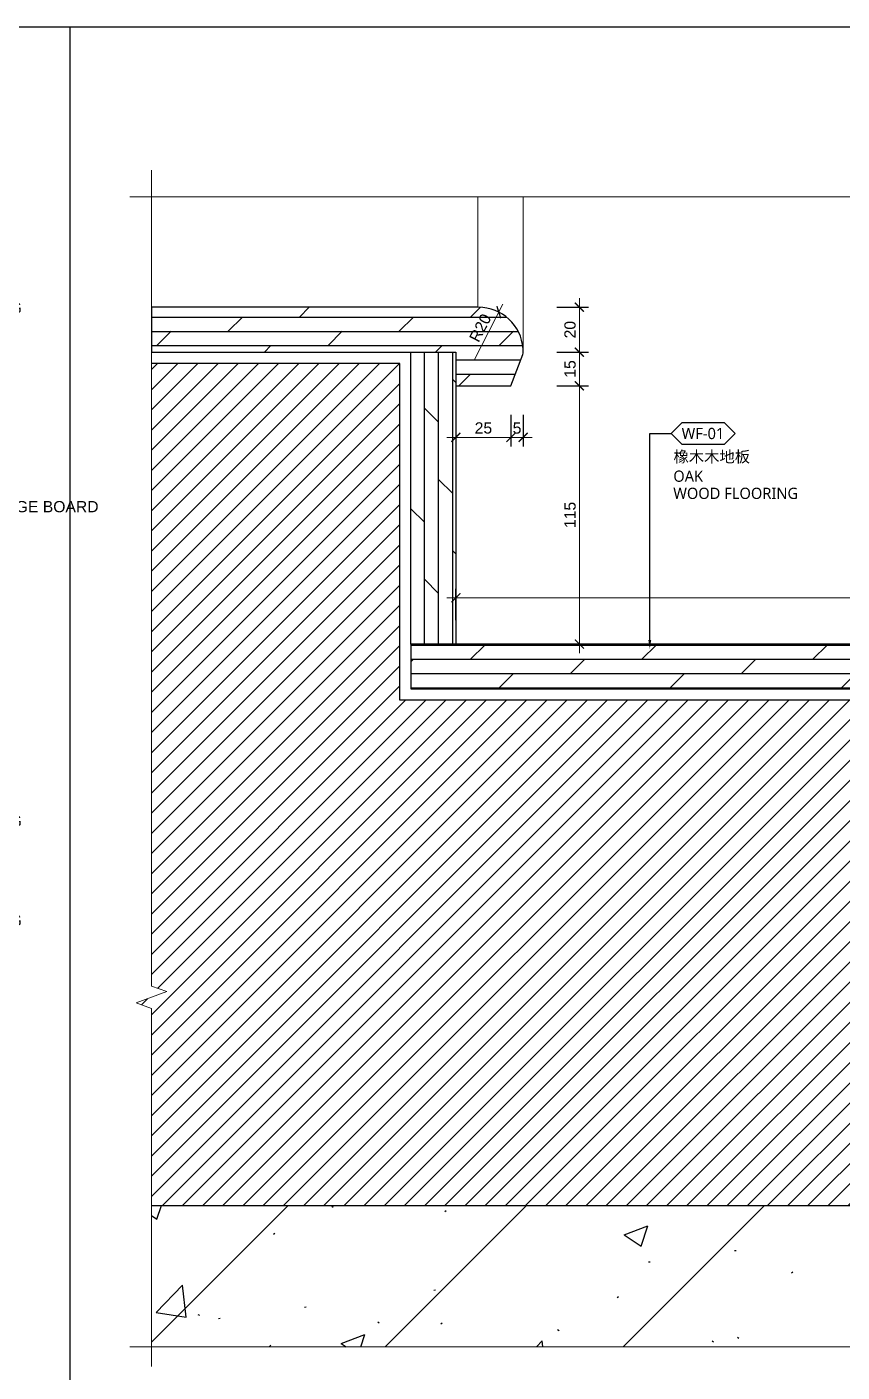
# Model space of a CAD drawing. Header units: millimetres. Extents: x 6321 to 48194, y 123 to 15211.
# Drawn here: x 45735 to 46098, y 8630 to 9229 of the extents above; entities that cross this region are included whole.
import ezdxf
from ezdxf import colors
from ezdxf.entities.mleader import LeaderData, LeaderLine
from ezdxf.enums import TextEntityAlignment as Align
from ezdxf.math import Vec2, Vec3

# ---------------------------------------------------------------- set-up
doc = ezdxf.new("R2010")
doc.units = ezdxf.units.MM
for name, color, linetype in [('0 @ 2', 7, 'Continuous'), ('I-DETL-LW01', 1, 'Continuous'), ('I-DETL-LW02', 2, 'Continuous'), ('IA10-16 Floor Detail$0$I-SECT-LW09', 9, 'Continuous'), ('WALL TYPE$0$G-ANNO-NOTE-CH', 7, 'Continuous'), ('WALL TYPE$0$I-SECT-LW03', 3, 'Continuous')]:
    doc.layers.add(name, color=color, linetype=linetype)
for name, color, linetype, lineweight in [('_ACM-A-ANNO-DIMS', 2, 'Continuous', 13), ('_ACM-A-DETL-PATT', 8, 'Continuous', 0), ('_ACM-A-DETL-THIN', 2, 'Continuous', 9)]:
    doc.layers.add(name, color=color, linetype=linetype, lineweight=lineweight)
doc.styles.add('Arial', font='ARIALUNI.ttf')
doc.styles.add('Arial_1', font='arial.ttf', dxfattribs={"height": 75})
doc.styles.add('WALL TYPE$0$Aecom Chinese', font='Microsoft YaHei.ttf')
doc.dimstyles.new('Aec-Arch-M-2', dxfattribs={"dimscale": 2, "dimtxt": 2.5, "dimasz": 2, "dimexe": 2, "dimexo": 2, "dimgap": 0.8, "dimtad": 1, "dimdec": 0, "dimrnd": 1, "dimzin": 3, "dimdsep": 46, "dimtxsty": 'Arial', "dimblk": 'WALL TYPE$0$_ArchTick', "dimcen": 2.5, "dimdle": 2, "dimclrd": 256, "dimclre": 256, "dimclrt": 256, "dimazin": 2, "dimtfac": 0.75, "dimtdec": 0, "dimtix": 1, "dimtmove": 2, "dimatfit": 2, "dimfxl": 5, "dimfxlon": 1, "dimtolj": 1, "dimtzin": 0, "dimlwd": -1, "dimarcsym": 0})
pattern_1 = [(0, (-98.7956, 0), (0, 6.35), []), (45, (-98.796, 0), (-12.6999913, 12.6999913), [8.980256, -17.960512])]

# ---------------------------------------------------------------- blocks, each defined once
blk = doc.blocks.new('WALL TYPE$0$_ArchTick')
at = {"color": 0, "linetype": 'ByBlock', "const_width": 0.15}
blk.add_lwpolyline([(-0.5, -0.5), (0.5, 0.5)], dxfattribs=at)
blk = doc.blocks.new('*D91')
at = {"layer": '_ACM-A-ANNO-DIMS', "ltscale": 2, "transparency": 16777216}
blk.add_line((46309.48, 8974.56), (45921.78, 8974.56), dxfattribs=at)
at = {"layer": '_ACM-A-ANNO-DIMS', "linetype": 'Continuous', "lineweight": -2, "ltscale": 2, "transparency": 16777216}
for p, q in [((45925.78, 8964.56), (45925.78, 8978.56)), ((46305.48, 8964.56), (46305.48, 8978.56))]:
    blk.add_line(p, q, dxfattribs=at)
at = {"layer": 'Defpoints', "color": 0, "linetype": 'Continuous', "ltscale": 2, "transparency": 16777216}
for p in [(45925.78, 8974.56), (45925.78, 8953.95), (46305.48, 8934.15)]:
    blk.add_point(p, dxfattribs=at)
at = {"layer": '_ACM-A-ANNO-DIMS', "linetype": 'Continuous', "ltscale": 2, "transparency": 16777216, "xscale": 4, "yscale": 4, "zscale": 4, "rotation": 180}
blk.add_blockref('WALL TYPE$0$_ArchTick', (45925.78, 8974.56), dxfattribs=at)
at = {"layer": '_ACM-A-ANNO-DIMS', "linetype": 'Continuous', "ltscale": 2, "transparency": 16777216, "xscale": 4, "yscale": 4, "zscale": 4}
blk.add_blockref('WALL TYPE$0$_ArchTick', (46305.48, 8974.56), dxfattribs=at)
at = {"layer": '_ACM-A-ANNO-DIMS', "linetype": 'Continuous', "ltscale": 2, "transparency": 16777216, "insert": (46115.63, 8978.71), "char_height": 5, "attachment_point": 5, "style": 'Arial'}
blk.add_mtext('\\A1;380', dxfattribs=at)
blk = doc.blocks.new('*D109')
at = {"layer": '_ACM-A-ANNO-DIMS', "ltscale": 2, "transparency": 16777216}
blk.add_line((45980.77, 8949.95), (45980.77, 9072.95), dxfattribs=at)
at = {"layer": '_ACM-A-ANNO-DIMS', "linetype": 'Continuous', "lineweight": -2, "ltscale": 2, "transparency": 16777216}
for p, q in [((45970.77, 9068.95), (45984.77, 9068.95)), ((45970.77, 8953.95), (45984.77, 8953.95))]:
    blk.add_line(p, q, dxfattribs=at)
at = {"layer": 'Defpoints', "color": 0, "linetype": 'Continuous', "ltscale": 2, "transparency": 16777216}
for p in [(45925.78, 9068.95), (45980.77, 9068.95), (45925.78, 8953.95)]:
    blk.add_point(p, dxfattribs=at)
at = {"layer": '_ACM-A-ANNO-DIMS', "linetype": 'Continuous', "ltscale": 2, "transparency": 16777216, "xscale": 4, "yscale": 4, "zscale": 4}
for p, rotation in [((45980.77, 9068.95), 90), ((45980.77, 8953.95), 270)]:
    blk.add_blockref('WALL TYPE$0$_ArchTick', p, dxfattribs=dict(at, rotation=rotation))
at = {"layer": '_ACM-A-ANNO-DIMS', "linetype": 'Continuous', "ltscale": 2, "transparency": 16777216, "insert": (45976.62, 9011.45), "char_height": 5, "attachment_point": 5, "rotation": 90, "style": 'Arial'}
blk.add_mtext('\\A1;115', dxfattribs=at)
blk = doc.blocks.new('*D110')
at = {"layer": '_ACM-A-ANNO-DIMS', "ltscale": 2, "transparency": 16777216}
blk.add_line((45980.77, 9064.95), (45980.77, 9087.95), dxfattribs=at)
at = {"layer": '_ACM-A-ANNO-DIMS', "linetype": 'Continuous', "lineweight": -2, "ltscale": 2, "transparency": 16777216}
for p, q in [((45970.77, 9083.95), (45984.77, 9083.95)), ((45970.77, 9068.95), (45984.77, 9068.95))]:
    blk.add_line(p, q, dxfattribs=at)
at = {"layer": 'Defpoints', "color": 0, "linetype": 'Continuous', "ltscale": 2, "transparency": 16777216}
for p in [(45925.78, 9083.95), (45980.77, 9083.95), (45925.78, 9068.95)]:
    blk.add_point(p, dxfattribs=at)
at = {"layer": '_ACM-A-ANNO-DIMS', "linetype": 'Continuous', "ltscale": 2, "transparency": 16777216, "xscale": 4, "yscale": 4, "zscale": 4}
for p, rotation in [((45980.77, 9083.95), 90), ((45980.77, 9068.95), 270)]:
    blk.add_blockref('WALL TYPE$0$_ArchTick', p, dxfattribs=dict(at, rotation=rotation))
at = {"layer": '_ACM-A-ANNO-DIMS', "linetype": 'Continuous', "ltscale": 2, "transparency": 16777216, "insert": (45976.62, 9076.45), "char_height": 5, "attachment_point": 5, "rotation": 90, "style": 'Arial'}
blk.add_mtext('\\A1;15', dxfattribs=at)
blk = doc.blocks.new('*D111')
at = {"layer": '_ACM-A-ANNO-DIMS', "ltscale": 2, "transparency": 16777216}
blk.add_line((45980.77, 9079.95), (45980.77, 9107.95), dxfattribs=at)
at = {"layer": '_ACM-A-ANNO-DIMS', "linetype": 'Continuous', "lineweight": -2, "ltscale": 2, "transparency": 16777216}
for p, q in [((45970.77, 9103.95), (45984.77, 9103.95)), ((45970.77, 9083.95), (45984.77, 9083.95))]:
    blk.add_line(p, q, dxfattribs=at)
at = {"layer": 'Defpoints', "color": 0, "linetype": 'Continuous', "ltscale": 2, "transparency": 16777216}
for p in [(45925.78, 9103.95), (45980.77, 9103.95), (45925.78, 9083.95)]:
    blk.add_point(p, dxfattribs=at)
at = {"layer": '_ACM-A-ANNO-DIMS', "linetype": 'Continuous', "ltscale": 2, "transparency": 16777216, "xscale": 4, "yscale": 4, "zscale": 4}
for p, rotation in [((45980.77, 9103.95), 90), ((45980.77, 9083.95), 270)]:
    blk.add_blockref('WALL TYPE$0$_ArchTick', p, dxfattribs=dict(at, rotation=rotation))
at = {"layer": '_ACM-A-ANNO-DIMS', "linetype": 'Continuous', "ltscale": 2, "transparency": 16777216, "insert": (45976.62, 9093.95), "char_height": 5, "attachment_point": 5, "rotation": 90, "style": 'Arial'}
blk.add_mtext('\\A1;20', dxfattribs=at)
blk = doc.blocks.new('WHA12202707')
at = {"transparency": 16777216}
for p, q in [((2.38, 2.38), (0, 0)), ((2.38, -2.38), (0, 0)), ((11.91, 2.38), (2.38, 2.38)), ((11.91, 2.38), (14.29, 0)), ((11.91, -2.38), (14.29, 0)), ((2.38, -2.38), (11.91, -2.38))]:
    blk.add_line(p, q, dxfattribs=at)
at = {"transparency": 16777216, "style": 'WALL TYPE$0$Aecom Chinese'}
blk.add_attdef('英文2', (0.49, -14.58), '', height=2.5, dxfattribs=at)
at = {"layer": 'WALL TYPE$0$G-ANNO-NOTE-CH', "transparency": 16777216, "style": 'WALL TYPE$0$Aecom Chinese'}
blk.add_attdef('编号', text='', height=2.5, dxfattribs=at).set_placement((7.1, 0), align=Align.MIDDLE)
for tag, p in [('中文', (0.54, -5.18)), ('英文', (0.49, -9.51))]:
    blk.add_attdef(tag, text='', height=2.5, dxfattribs=at).set_placement(p, align=Align.MIDDLE_LEFT)
blk = doc.blocks.new('*D117')
at = {"layer": '_ACM-A-ANNO-DIMS', "lineweight": -2, "transparency": 16777216}
for p, q in [((45950.31, 9056), (45950.31, 9042)), ((45955.74, 9056), (45955.74, 9042))]:
    blk.add_line(p, q, dxfattribs=at)
at = {"layer": '_ACM-A-ANNO-DIMS', "transparency": 16777216}
for p, q in [((45950.31, 9046), (45946.31, 9046)), ((45955.74, 9046), (45950.31, 9046)), ((45955.74, 9046), (45959.74, 9046))]:
    blk.add_line(p, q, dxfattribs=at)
at = {"layer": 'Defpoints', "color": 0, "transparency": 16777216}
for p in [(45955.74, 9084.15), (45950.31, 9068.95), (45950.31, 9046)]:
    blk.add_point(p, dxfattribs=at)
at = {"layer": '_ACM-A-ANNO-DIMS', "transparency": 16777216, "xscale": 4, "yscale": 4, "zscale": 4}
blk.add_blockref('WALL TYPE$0$_ArchTick', (45950.31, 9046), dxfattribs=at)
at = {"layer": '_ACM-A-ANNO-DIMS', "transparency": 16777216, "xscale": 4, "yscale": 4, "zscale": 4, "rotation": 180}
blk.add_blockref('WALL TYPE$0$_ArchTick', (45955.74, 9046), dxfattribs=at)
at = {"layer": '_ACM-A-ANNO-DIMS', "transparency": 16777216, "insert": (45953.02, 9050.14), "char_height": 5, "attachment_point": 5, "style": 'Arial'}
blk.add_mtext('\\A1;5', dxfattribs=at)
blk = doc.blocks.new('*D118')
at = {"layer": '_ACM-A-ANNO-DIMS', "lineweight": -2, "transparency": 16777216}
for p, q in [((45925.78, 9056), (45925.78, 9042)), ((45950.31, 9056), (45950.31, 9042))]:
    blk.add_line(p, q, dxfattribs=at)
at = {"layer": '_ACM-A-ANNO-DIMS', "transparency": 16777216}
blk.add_line((45954.31, 9046), (45921.78, 9046), dxfattribs=at)
at = {"layer": 'Defpoints', "color": 0, "transparency": 16777216}
for p in [(45925.78, 9068.95), (45950.31, 9068.95), (45925.78, 9046)]:
    blk.add_point(p, dxfattribs=at)
at = {"layer": '_ACM-A-ANNO-DIMS', "transparency": 16777216, "xscale": 4, "yscale": 4, "zscale": 4, "rotation": 180}
blk.add_blockref('WALL TYPE$0$_ArchTick', (45925.78, 9046), dxfattribs=at)
at = {"layer": '_ACM-A-ANNO-DIMS', "transparency": 16777216, "xscale": 4, "yscale": 4, "zscale": 4}
blk.add_blockref('WALL TYPE$0$_ArchTick', (45950.31, 9046), dxfattribs=at)
at = {"layer": '_ACM-A-ANNO-DIMS', "transparency": 16777216, "insert": (45938.04, 9050.16), "char_height": 5, "attachment_point": 5, "style": 'Arial'}
blk.add_mtext('\\A1;25', dxfattribs=at)
blk = doc.blocks.new('*D119')
at = {"layer": '_ACM-A-ANNO-DIMS', "transparency": 16777216}
blk.add_line((45933.95, 9080.4), (45946.73, 9105.31), dxfattribs=at)
at = {"layer": 'Defpoints', "color": 0, "transparency": 16777216}
for p in [(45944.9, 9101.75), (45935.78, 9083.95)]:
    blk.add_point(p, dxfattribs=at)
at = {"layer": '_ACM-A-ANNO-DIMS', "transparency": 16777216, "xscale": 4, "yscale": 4, "zscale": 4, "rotation": 62.85222903332358}
blk.add_blockref('WALL TYPE$0$_ArchTick', (45944.9, 9101.75), dxfattribs=at)
at = {"layer": '_ACM-A-ANNO-DIMS', "transparency": 16777216, "insert": (45936.64, 9094.75), "char_height": 5, "attachment_point": 5, "rotation": 62.85223, "style": 'Arial'}
blk.add_mtext('\\A1;R20', dxfattribs=at)

msp = doc.modelspace()

# ---------------------------------------------------------------- hatches: boundary and pattern name
h = msp.add_hatch()
h.set_pattern_fill('0-钢筋混凝土001-DOM', color=251, scale=15, pattern_type=2)
h.set_pattern_definition([(45, (1719.91, 3711.13), (-53.03301, 53.03301), []), (50, (1719.91, 3711.13), (107.58903, -9.41282), [11.25, -123.75]), (355, (1719.91, 3711.13), (-20.8127, 112.82882), [9, -99]), (100.4514, (1728.87, 3710.35), (86.7764, 103.41593), [9.56103, -105.17132]), (46.1842, (1719.9, 3741.13), (160.08616, -24.82785), [16.875, -185.625]), (96.6356, (1733.25, 3739.06), (140.1994, 146.1177), [14.34154, -157.75695]), (351.1842, (1719.9, 3741.13), (140.1993, 146.1178), [13.5, -148.5]), (21, (1734.91, 3733.63), (89.53606, -60.39283), [11.25, -123.75]), (326, (1734.91, 3733.63), (36.4973, 108.7725), [9, -99]), (71.4514, (1742.37, 3728.6), (126.0334, 48.37957), [9.56103, -105.17132]), (37.5, (1719.907, 3711.133), (1.823978, 49.934078), [0.75, -97.8, 0.75, -100.5, 0.75, -99.375]), (7.5, (1719.907, 3711.133), (39.46043, 59.161757), [0.75, -57.3, 0.75, -95.55, 0.75, -37.875]), (327.5, (1686.457, 3711.133), (80.073365, -3.38323), [0.75, -37.5, 0.75, -117, 0.75, -155.25]), (317.5, (1671.46, 3711.13), (87.47793, 15.01575), [0.75, -48.75, 0.75, -77.7, 0.75, -110.25])])
h.paths.add_polyline_path([(46120.84, 8641.02), (46123.34, 8634.15), (46128.34, 8647.89), (46130.84, 8641.02), (46449.57, 8641.02), (46449.57, 8703.95), (45790.23, 8703.95), (45790.23, 8641.02)])
at = {"layer": '_ACM-A-DETL-PATT'}
h = msp.add_hatch(dxfattribs=at)
h.set_pattern_fill('ANSI31', color=251, scale=2)
h.set_pattern_definition([(45, (45660.45, 8703.9546), (-4.49013, 4.49013), [])])
h.paths.add_polyline_path([(46250.53, 8703.95), (46250.53, 8928.95), (45900.78, 8928.95), (45900.78, 9078.95), (45790.23, 9078.95), (45790.23, 8801.69), (45797.09, 8799.19), (45783.36, 8794.19), (45790.23, 8791.69), (45790.23, 8703.95)])
at = {"layer": 'IA10-16 Floor Detail$0$I-SECT-LW09'}
h = msp.add_hatch(dxfattribs=at)
h.set_pattern_fill('DOLMIT', color=251)
h.set_pattern_definition(pattern_1)
edge = h.paths.add_edge_path()
edge.add_line((45925.78, 9083.95), (45925.78, 9068.95))
edge.add_line((45925.78, 9068.95), (45950.31, 9068.95))
edge.add_line((45950.31, 9068.95), (45955.59, 9082.89))
edge.add_arc((45945.75, 9084.69), 10, 349.65837, 364.21245)
edge.add_arc((45935.78, 9083.95), 20, 4.21245, 90)
edge.add_line((45935.78, 9103.95), (45790.23, 9103.95))
edge.add_line((45790.23, 9103.95), (45790.23, 9083.95))
edge.add_line((45790.23, 9083.95), (45925.78, 9083.95))
h = msp.add_hatch(dxfattribs=at)
h.set_pattern_fill('DOLMIT', color=251, angle=90)
h.set_pattern_definition([(90, (-398.7956, 150), (-6.35, 4e-16), []), (135, (-398.796, 150), (-12.6999913, -12.6999913), [8.980256, -17.960512])])
h.paths.add_polyline_path([(45905.78, 9083.95), (45925.78, 9083.95), (45925.78, 8953.95), (45905.78, 8953.95)])
h = msp.add_hatch(dxfattribs=at)
h.set_pattern_fill('DOLMIT', color=251)
h.set_pattern_definition(pattern_1)
edge = h.paths.add_edge_path()
edge.add_line((46275.53, 8933.95), (46275.53, 8918.95))
edge.add_line((46275.53, 8918.95), (46300.06, 8918.95))
edge.add_line((46300.06, 8918.95), (46305.34, 8932.89))
edge.add_arc((46295.5, 8934.69), 10, 349.65837, 364.21245)
edge.add_arc((46285.53, 8933.95), 20, 4.21245, 90)
edge.add_line((46285.53, 8953.95), (45905.78, 8953.95))
edge.add_line((45905.78, 8953.95), (45905.78, 8933.95))
edge.add_line((45905.78, 8933.95), (46275.53, 8933.95))

# ---------------------------------------------------------------- linework, layer by layer
at = {"layer": '_ACM-A-ANNO-DIMS', "linetype": 'Continuous', "ltscale": 2, "elevation": 3.65}
for points in [[(45790.23, 9164.96), (45790.23, 8801.69), (45797.09, 8799.19), (45783.36, 8794.19), (45790.23, 8791.69), (45790.23, 8632.28)], [(45780.63, 9153.12), (46120.84, 9153.12), (46123.34, 9146.26), (46128.34, 9159.99), (46130.84, 9153.12), (46460.19, 9153.12)]]:
    msp.add_lwpolyline(points, dxfattribs=at)
at = {"layer": '_ACM-A-ANNO-DIMS', "linetype": 'Continuous', "ltscale": 2}
msp.add_lwpolyline([(45780.63, 8641.02), (46120.84, 8641.02), (46123.34, 8634.15), (46128.34, 8647.89), (46130.84, 8641.02), (46460.19, 8641.02)], dxfattribs=at)
at = {"layer": '_ACM-A-DETL-THIN', "color": 8}
for points in [[(45935.61, 9153.12), (45935.61, 9103.95)], [(45955.72, 9153.12), (45955.72, 9085.42)]]:
    msp.add_lwpolyline(points, dxfattribs=at)
at = {"layer": 'Defpoints', "color": 251}
msp.add_line((45753.96, 9228.77), (45753.96, 8084.77), dxfattribs=at)
at = {"layer": 'Defpoints', "color": 1}
msp.add_lwpolyline([(46488.56, 8084.77), (45019.36, 8084.77), (45019.36, 9228.77), (46488.56, 9228.77)], close=True, dxfattribs=at)
at = {"layer": 'I-DETL-LW01'}
msp.add_lwpolyline([(46250.53, 8703.95), (46250.53, 8928.95), (45900.78, 8928.95), (45900.78, 9078.95), (45790.23, 9078.95)], dxfattribs=at)
at = {"layer": 'I-DETL-LW02'}
for points in [[(45925.78, 9083.95), (45925.78, 9068.95), (45950.31, 9068.95), (45955.59, 9082.89, 0.06359), (45955.72, 9085.42, 0.39284), (45935.78, 9103.95), (45790.23, 9103.95), (45790.23, 9083.95)], [(46275.53, 8933.95), (46275.53, 8918.95), (46300.06, 8918.95), (46305.34, 8932.89, 0.06359), (46305.47, 8935.42, 0.39284), (46285.53, 8953.95), (45905.78, 8953.95), (45905.78, 8933.95)]]:
    msp.add_lwpolyline(points, format="xyb", close=True, dxfattribs=at)
msp.add_lwpolyline([(45905.78, 9083.95), (45925.78, 9083.95), (45925.78, 8953.95), (45905.78, 8953.95)], close=True, dxfattribs=at)
at = {"layer": 'WALL TYPE$0$I-SECT-LW03'}
msp.add_lwpolyline([(45790.23, 8703.95), (46449.57, 8703.95)], dxfattribs=at)

# ---------------------------------------------------------------- dimensions: what is measured, and where the dimension line sits
at = {"layer": '_ACM-A-ANNO-DIMS', "linetype": 'Continuous', "ltscale": 2}
for base, p1, p2, picture, middle in [((45980.77, 9103.95), (45925.78, 9083.95), (45925.78, 9103.95), '*D111', (45976.62, 9093.95)), ((45980.77, 9083.95), (45925.78, 9068.95), (45925.78, 9083.95), '*D110', (45976.62, 9076.45)), ((45980.77, 9068.95), (45925.78, 8953.95), (45925.78, 9068.95), '*D109', (45976.62, 9011.45))]:
    dim = msp.add_linear_dim(base=base, p1=p1, p2=p2, angle=90, dimstyle='Aec-Arch-M-2', override={"dimrnd": 5}, dxfattribs=at)
    dim.commit()
    dim.dimension.update_dxf_attribs({"geometry": picture, "text_midpoint": middle})
at = {"layer": '_ACM-A-ANNO-DIMS'}
dim = msp.add_radius_dim(center=(45935.78, 9083.95), mpoint=(45944.9, 9101.75), dimstyle='Aec-Arch-M-2', override={"dimzin": 8}, dxfattribs=at)
dim.commit()
dim.dimension.update_dxf_attribs({"geometry": '*D119', "text_midpoint": (45936.64, 9094.75)})
for base, p1, p2, picture, middle in [((45950.31, 9046), (45955.74, 9084.15), (45950.31, 9068.95), '*D117', (45953.02, 9050.14)), ((45925.78, 9046), (45950.31, 9068.95), (45925.78, 9068.95), '*D118', (45938.04, 9050.16))]:
    dim = msp.add_linear_dim(base=base, p1=p1, p2=p2, dimstyle='Aec-Arch-M-2', override={"dimzin": 8}, dxfattribs=at)
    dim.commit()
    dim.dimension.update_dxf_attribs({"geometry": picture, "text_midpoint": middle})
at = {"layer": '_ACM-A-ANNO-DIMS', "linetype": 'Continuous', "ltscale": 2}
dim = msp.add_linear_dim(base=(45925.78, 8974.56), p1=(46305.48, 8934.15), p2=(45925.78, 8953.95), dimstyle='Aec-Arch-M-2', override={"dimrnd": 5}, dxfattribs=at)
dim.commit()
dim.dimension.update_dxf_attribs({"geometry": '*D91', "text_midpoint": (46115.63, 8978.71)})

# ---------------------------------------------------------------- leaders
at = {"layer": '0 @ 2'}
ml = msp.add_multileader_mtext('Standard', dxfattribs=at)
ml.set_content('{\\fSimHei|b0|i0|c134|p49;水泥砂浆粘结层\\P}CEMENT MORTAR BONDING LAYER', color=256, style='Arial_1')
ml.set_leader_properties(color=2)
ml.build(insert=Vec2(0, 0))
ml.multileader.update_dxf_attribs({"text_left_attachment_type": 2, "dogleg_length": 4.74, "scale": 2})
ctx = ml.context
ctx.base_point, ctx.scale, ctx.char_height, ctx.landing_gap_size, ctx.plane_origin = Vec3(45609.51, 9133.06), 2, 5, 0.006, Vec3(45391.21, 10761.39)
ctx.right_attachment = 6
notes = []
notes.append((ctx, [(0, (1, 1, 0), (45600.03, 9133.06), (1, 0), 9.48, [(1, [(45562.47, 9106.12)], 0, [])])]))
ctx.mtext.insert, ctx.mtext.width = Vec3(45609.51, 9135.6), 147.3073
ml = msp.add_multileader_mtext('Standard', dxfattribs=at)
ml.set_content('{\\fSimHei|b0|i0|c134|p49;30mm厚水泥砂浆找平\\P}30MM CEMENT MORTAR LEVELLING', color=256, style='Arial_1')
ml.set_leader_properties(color=2)
ml.build(insert=Vec2(0, 0))
ml.multileader.update_dxf_attribs({"text_left_attachment_type": 2, "dogleg_length": 4.74, "scale": 2})
ctx = ml.context
ctx.base_point, ctx.scale, ctx.char_height, ctx.landing_gap_size, ctx.plane_origin = Vec3(45609.51, 9112), 2, 5, 0.006, Vec3(45391.21, 10740.33)
ctx.right_attachment = 6
notes.append((ctx, [(0, (1, 1, 0), (45600.03, 9112), (1, 0), 9.48, [(1, [(45562.47, 9088.87)], 0, [])])]))
ctx.mtext.insert, ctx.mtext.width = Vec3(45609.51, 9114.54), 147.3073
ml = msp.add_multileader_mtext('Standard', dxfattribs=at)
ml.set_content('{\\fSimHei|b0|i0|c134|p49;JS防水层一道\\P}JS WATERPROOF LAYER', color=256, style='Arial_1')
ml.set_leader_properties(color=2)
ml.build(insert=Vec2(0, 0))
ml.multileader.update_dxf_attribs({"text_left_attachment_type": 2, "dogleg_length": 4.74, "scale": 2})
ctx = ml.context
ctx.base_point, ctx.scale, ctx.char_height, ctx.landing_gap_size, ctx.plane_origin = Vec3(45609.51, 9092.02), 2, 5, 0.006, Vec3(45391.21, 10720.36)
ctx.right_attachment = 6
notes.append((ctx, [(0, (1, 1, 0), (45600.03, 9092.02), (1, 0), 9.48, [(1, [(45562.47, 9068.9)], 0, [])])]))
ctx.mtext.insert, ctx.mtext.width = Vec3(45609.51, 9094.57), 147.3073
ml = msp.add_multileader_block('Standard', dxfattribs=at)
ml.set_content('WHA12202707', color=256, scale=2)
ml.set_attribute('编号', 'WF-01', width=0)
ml.set_attribute('中文', '橡木木地板', width=0)
ml.set_attribute('英文', 'OAK ', width=0)
ml.set_attribute('英文2', 'WOOD FLOORING', width=0)
ml.set_leader_properties(color=2)
ml.build(insert=Vec2(0, 0))
ml.multileader.update_dxf_attribs({"text_right_attachment_type": 6, "dogleg_length": 0.36, "scale": 2})
ctx = ml.context
ctx.base_point, ctx.scale, ctx.char_height, ctx.landing_gap_size, ctx.plane_origin = Vec3(46021.6, 9047.73), 2, 150, 0.18, Vec3(46012.12, 8707.56)
ctx.right_attachment = 6
notes.append((ctx, [(0, (1, 1, 0), (46012.12, 9047.73), (1, 0), 9.48, [(5, [(46012.12, 8951.83)], 0, [])])]))
ctx.block.insert = Vec3(46021.6, 9047.73)
ml = msp.add_multileader_mtext('Standard', dxfattribs=at)
ml.set_content('{\\fSimHei|b0|i0|c134|p49;挤塑板排水板\\P}EXTRUDED POLYSTYRENE DRAINAGE BOARD', color=256, style='Arial_1')
ml.set_leader_properties(color=2)
ml.build(insert=Vec2(0, 0))
ml.multileader.update_dxf_attribs({"text_left_attachment_type": 2, "dogleg_length": 4.74, "scale": 2})
ctx = ml.context
ctx.base_point, ctx.scale, ctx.char_height, ctx.landing_gap_size, ctx.plane_origin = Vec3(45609.51, 9023.44), 2, 5, 0.006, Vec3(45391.21, 10648.88)
ctx.right_attachment = 6
notes.append((ctx, [(0, (1, 1, 0), (45600.03, 9023.44), (1, 0), 9.48, [(1, [(45562.47, 9047.33)], 0, [])])]))
ctx.mtext.insert, ctx.mtext.width = Vec3(45609.51, 9025.98), 147.3073
ml = msp.add_multileader_mtext('Standard', dxfattribs=at)
ml.set_content('{\\fMicrosoft YaHei|b0|i0|c134|p34;轻质混凝土垫层\\P(密度由结构专业复核确认）\\PLIGHTWEIGHT CONCRETE BASE\\PSTRUCTURE CONFIRMATION DENSITY}', color=256, style='Arial_1')
ml.set_leader_properties(color=2)
ml.build(insert=Vec2(0, 0))
ml.multileader.update_dxf_attribs({"text_left_attachment_type": 2, "dogleg_length": 4.74, "scale": 2})
ctx = ml.context
ctx.base_point, ctx.scale, ctx.char_height, ctx.landing_gap_size, ctx.plane_origin = Vec3(45609.51, 8941.47), 2, 5, 0.006, Vec3(45391.21, 10566.91)
ctx.right_attachment = 6
notes.append((ctx, [(0, (1, 1, 0), (45600.03, 8941.47), (1, 0), 9.48, [(1, [(45562.47, 8930.34)], 0, [])])]))
ctx.mtext.insert, ctx.mtext.width = Vec3(45609.51, 8944.01), 147.3073
ml = msp.add_multileader_mtext('Standard', dxfattribs=at)
ml.set_content('{\\fSimHei|b0|i0|c134|p49;10mm厚水泥砂浆找平\\P}10MM CEMENT MORTAR LEVELLING', color=256, style='Arial_1')
ml.set_leader_properties(color=2)
ml.build(insert=Vec2(0, 0))
ml.multileader.update_dxf_attribs({"text_left_attachment_type": 2, "dogleg_length": 4.74, "scale": 2})
ctx = ml.context
ctx.base_point, ctx.scale, ctx.char_height, ctx.landing_gap_size, ctx.plane_origin = Vec3(45609.51, 8883.5), 2, 5, 0.006, Vec3(45391.21, 10508.94)
ctx.right_attachment = 6
notes.append((ctx, [(0, (1, 1, 0), (45600.03, 8883.5), (1, 0), 9.48, [(1, [(45562.47, 8843.9)], 0, [])])]))
ctx.mtext.insert, ctx.mtext.width = Vec3(45609.51, 8886.05), 147.3073
ml = msp.add_multileader_mtext('Standard', dxfattribs=at)
ml.set_content('{\\fSimHei|b0|i0|c134|p49;JS防水层一道\\P}JS WATERPROOF LAYER', color=256, style='Arial_1')
ml.set_leader_properties(color=2)
ml.build(insert=Vec2(0, 0))
ml.multileader.update_dxf_attribs({"text_left_attachment_type": 2, "dogleg_length": 4.74, "scale": 2})
ctx = ml.context
ctx.base_point, ctx.scale, ctx.char_height, ctx.landing_gap_size, ctx.plane_origin = Vec3(45609.51, 8861.2), 2, 5, 0.006, Vec3(45391.21, 10486.63)
ctx.right_attachment = 6
notes.append((ctx, [(0, (1, 1, 0), (45600.03, 8861.2), (1, 0), 9.48, [(1, [(45562.47, 8833.9)], 0, [])])]))
ctx.mtext.insert, ctx.mtext.width = Vec3(45609.51, 8863.74), 147.3073
ml = msp.add_multileader_mtext('Standard', dxfattribs=at)
ml.set_content('{\\fSimHei|b0|i0|c134|p49;10mm厚水泥砂浆找平\\P}10MM CEMENT MORTAR LEVELLING', color=256, style='Arial_1')
ml.set_leader_properties(color=2)
ml.build(insert=Vec2(0, 0))
ml.multileader.update_dxf_attribs({"text_left_attachment_type": 2, "dogleg_length": 4.74, "scale": 2})
ctx = ml.context
ctx.base_point, ctx.scale, ctx.char_height, ctx.landing_gap_size, ctx.plane_origin = Vec3(45609.51, 8839.22), 2, 5, 0.006, Vec3(45391.21, 10464.66)
ctx.right_attachment = 6
notes.append((ctx, [(0, (1, 1, 0), (45600.03, 8839.22), (1, 0), 9.48, [(1, [(45562.47, 8828.09)], 0, [])])]))
ctx.mtext.insert, ctx.mtext.width = Vec3(45609.51, 8841.77), 147.3073
ml = msp.add_multileader_mtext('Standard', dxfattribs=at)
ml.set_content('{\\fSimHei|b0|i0|c134|p49;5mm厚界面剂\\P}5MM THICK INTERFACE AGENT', color=256, style='Arial_1')
ml.set_leader_properties(color=2)
ml.build(insert=Vec2(0, 0))
ml.multileader.update_dxf_attribs({"text_left_attachment_type": 2, "dogleg_length": 4.74, "scale": 2})
ctx = ml.context
ctx.base_point, ctx.scale, ctx.char_height, ctx.landing_gap_size, ctx.plane_origin = Vec3(45609.51, 8791.76), 2, 5, 0.006, Vec3(45391.21, 10457.63)
ctx.right_attachment = 6
notes.append((ctx, [(0, (1, 1, 0), (45600.03, 8791.76), (1, 0), 9.48, [(1, [(45562.47, 8821.06)], 0, [])])]))
ctx.mtext.insert, ctx.mtext.width = Vec3(45609.51, 8794.3), 147.3073
for ctx, leaders in notes:
    for number, flags, end, landing, length, lines in leaders:
        leader = LeaderData()
        leader.index, (leader.has_last_leader_line, leader.has_dogleg_vector, leader.attachment_direction) = number, flags
        leader.last_leader_point, leader.dogleg_vector, leader.dogleg_length = Vec3(end), Vec3(landing), length
        for number, points, colour, breaks in lines:
            line = LeaderLine()
            line.index, line.vertices, line.color, line.breaks = number, Vec3.list(points), colors.encode_raw_color(colour), breaks
            leader.lines.append(line)
        ctx.leaders.append(leader)

doc.saveas('drawing.dxf')
